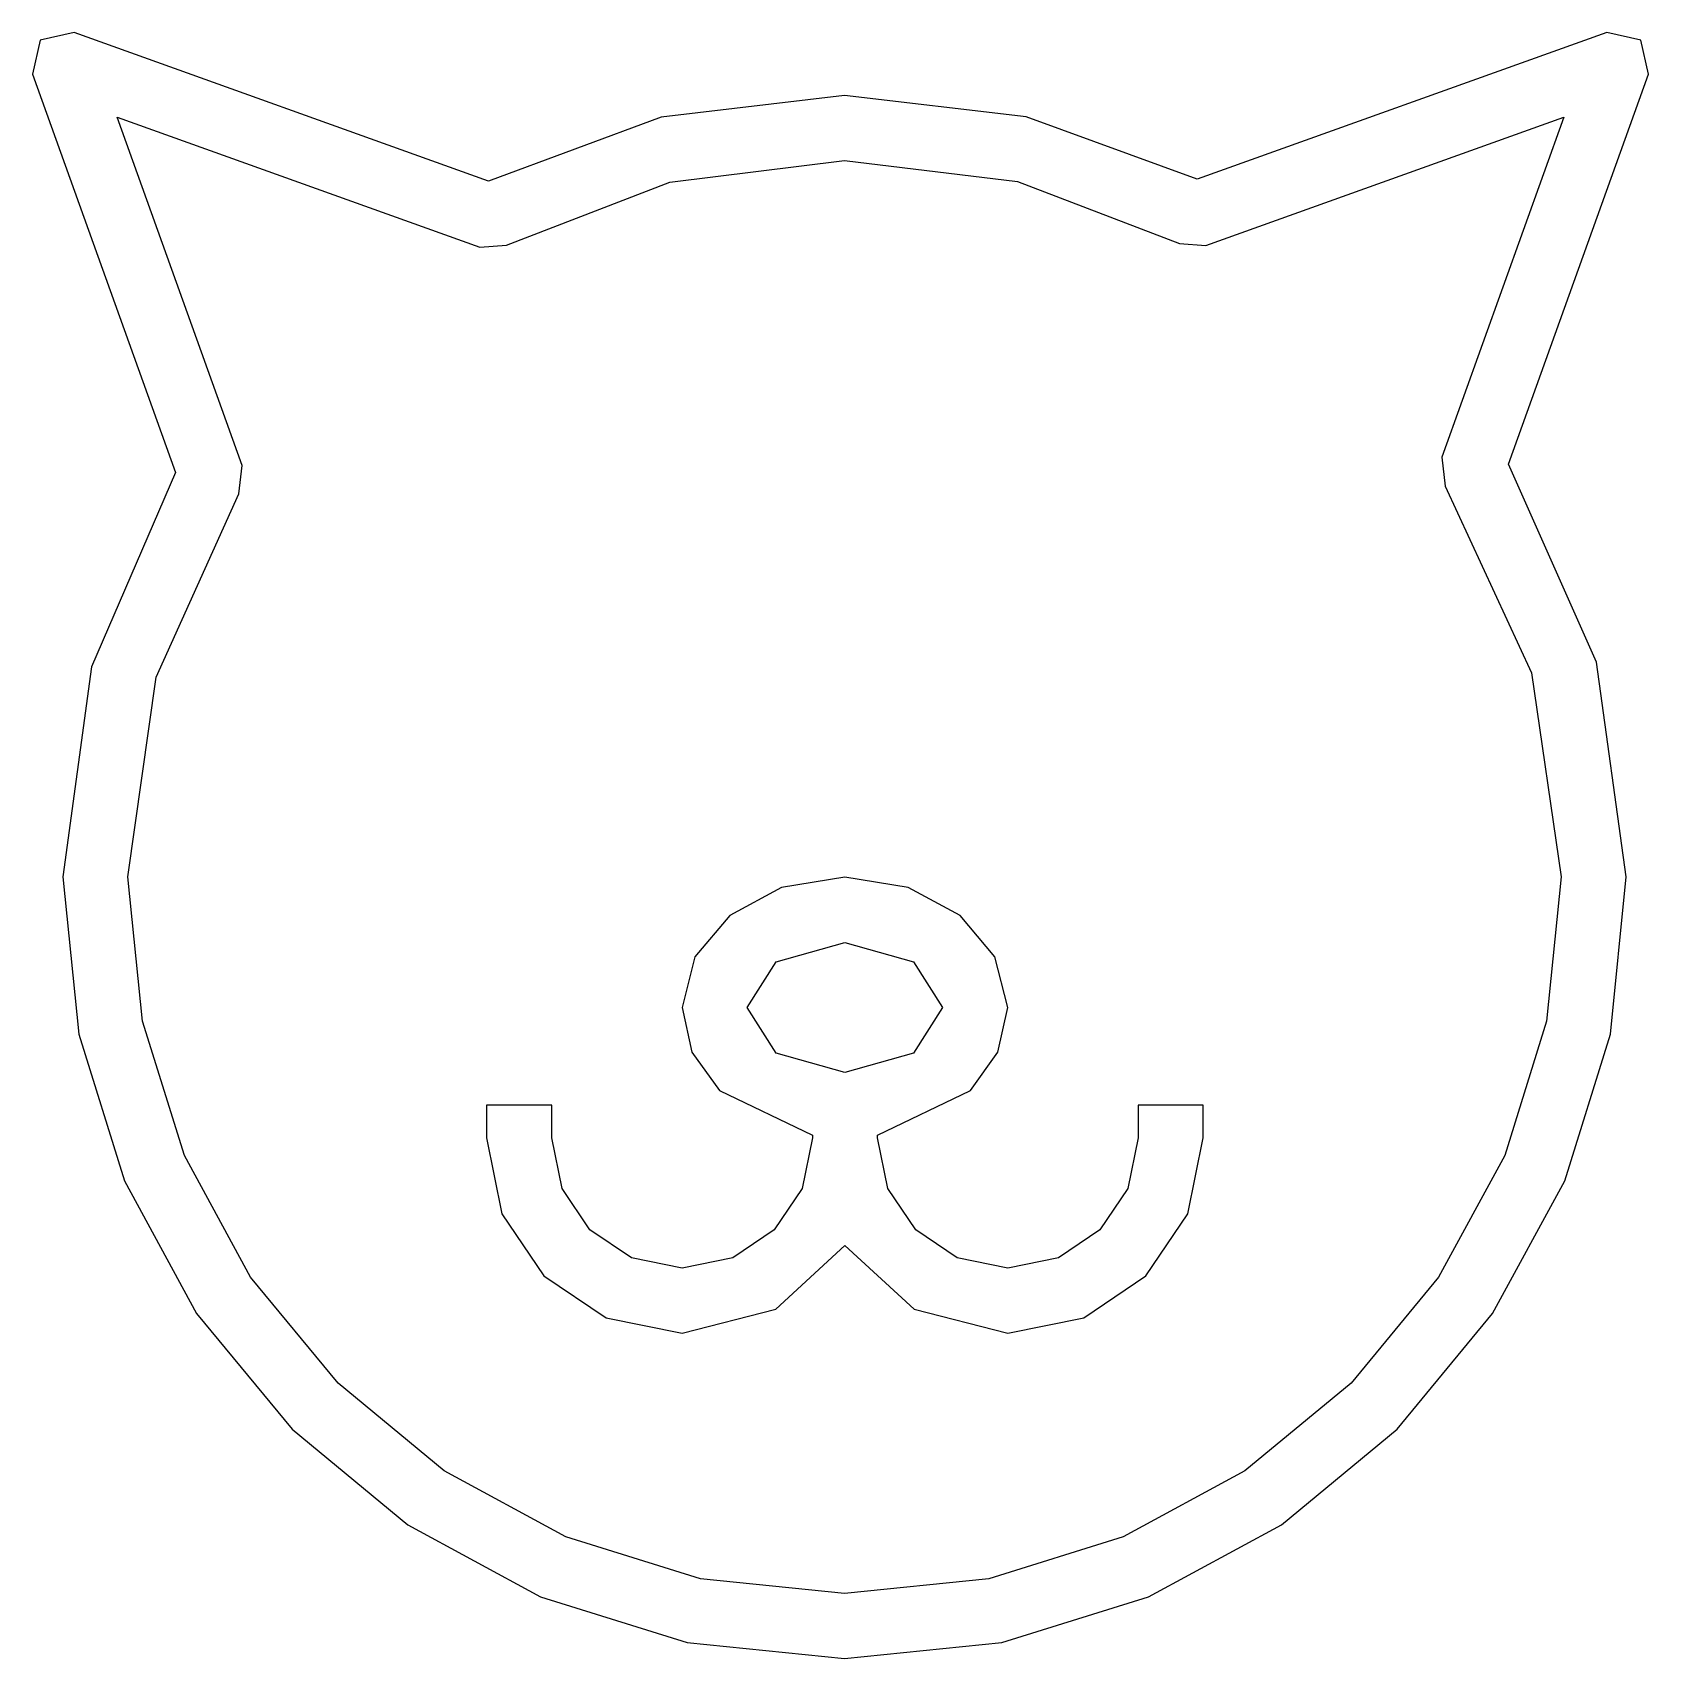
# Model space of a CAD drawing. Extents: x 0.1 to 14.1, y 0 to 14.1.
import ezdxf

# ---------------------------------------------------------------- set-up
doc = ezdxf.new("R2010")
doc.units = 0

msp = doc.modelspace()

# ---------------------------------------------------------------- linework, layer by layer
at = {"layer": 'Layer 1'}
for p, q in [((0.11939, 14.025628), (0.05334, 13.7307)), ((0.41403, 14.091668), (0.11939, 14.025628)), ((4.00389, 12.804738), (0.41403, 14.091668)), ((13.69366, 14.09164), (10.1453, 12.8197)), ((13.9883, 14.0256), (13.69366, 14.09164)), ((14.0547, 13.7307), (13.9883, 14.0256)), ((13.9883, 14.0256), (13.9883, 14.0256)), ((0.05334, 13.7307), (1.29145, 10.27715)), ((12.842519, 10.34965), (14.0547, 13.7307)), ((7.08942, 13.5467), (5.500406, 13.357858)), ((8.66245, 13.361738), (7.08942, 13.5467)), ((1.868863, 10.339446), (0.78627, 13.3584)), ((0.78627, 13.3584), (3.93022, 12.23149)), ((5.500406, 13.357858), (4.00389, 12.804738)), ((10.1453, 12.8197), (8.66245, 13.361738)), ((10.220101, 12.24673), (13.321721, 13.35868)), ((13.321721, 13.35868), (12.2645, 10.41)), ((5.576387, 12.79551), (7.08941, 12.982482)), ((7.08941, 12.982482), (8.587479, 12.79932)), ((4.15882, 12.248705), (5.576387, 12.79551)), ((8.587479, 12.79932), (9.99263, 12.263098)), ((9.99263, 12.263098), (10.220101, 12.24673)), ((3.93022, 12.23149), (4.15882, 12.248705)), ((1.841487, 10.093066), (1.868863, 10.339446)), ((12.2645, 10.41), (12.293851, 10.160516)), ((12.2645, 10.41), (12.2645, 10.41)), ((13.603035, 8.635999), (12.842519, 10.34965)), ((1.29145, 10.27715), (0.564268, 8.594866)), ((12.293851, 10.160516), (13.042446, 8.542148)), ((1.125207, 8.503661), (1.841487, 10.093066)), ((13.862749, 6.77333), (13.603035, 8.635999)), ((0.564268, 8.594866), (0.316089, 6.77333)), ((0.880521, 6.773286), (1.125207, 8.503661)), ((13.042446, 8.542148), (13.298281, 6.773286)), ((0.316089, 6.77333), (0.45394, 5.410038)), ((1.006887, 5.523542), (0.880521, 6.773286)), ((7.09224, 6.77051), (6.543499, 6.681672)), ((7.640981, 6.681672), (7.09224, 6.77051)), ((13.298281, 6.773286), (13.171916, 5.523539)), ((13.724886, 5.410035), (13.862749, 6.77333)), ((6.543499, 6.681672), (6.094903, 6.439534)), ((8.089577, 6.439533), (7.640981, 6.681672)), ((6.094903, 6.439534), (5.792198, 6.080662)), ((8.392282, 6.080661), (8.089577, 6.439533)), ((6.496818, 6.038565), (7.092236, 6.206064)), ((7.092236, 6.206064), (7.687654, 6.038565)), ((5.792198, 6.080662), (5.68113, 5.64162)), ((8.50335, 5.64162), (8.392282, 6.080661)), ((6.24557, 5.64162), (6.496818, 6.038565)), ((7.687654, 6.038565), (7.938902, 5.64162)), ((5.68113, 5.64162), (5.767071, 5.253538)), ((6.496818, 5.244674), (6.24557, 5.64162)), ((6.24557, 5.64162), (6.24557, 5.64162)), ((7.938902, 5.64162), (7.687654, 5.244675)), ((8.417409, 5.253537), (8.50335, 5.64162)), ((1.369211, 4.358805), (1.006887, 5.523542)), ((13.171916, 5.523539), (12.809592, 4.3588)), ((0.45394, 5.410038), (0.849197, 4.139446)), ((13.3296, 4.139442), (13.724886, 5.410035)), ((5.767071, 5.253538), (6.00438, 4.923506)), ((7.092236, 5.077176), (6.496818, 5.244674)), ((7.687654, 5.244675), (7.092236, 5.077176)), ((8.180099, 4.923504), (8.417409, 5.253537)), ((4.55224, 4.79496), (3.9878, 4.79496)), ((3.9878, 4.79496), (3.9878, 4.51273)), ((4.55224, 4.51273), (4.55224, 4.79496)), ((6.00438, 4.923506), (6.81002, 4.53559)), ((7.37446, 4.53559), (8.180099, 4.923504)), ((10.1967, 4.79496), (9.63224, 4.79496)), ((9.63224, 4.79496), (9.63224, 4.51273)), ((10.19668, 4.51273), (10.1967, 4.79496)), ((3.9878, 4.51273), (4.121057, 3.85417)), ((4.641078, 4.073688), (4.55224, 4.51273)), ((6.81002, 4.51273), (6.721182, 4.073689)), ((6.81002, 4.53559), (6.81002, 4.51273)), ((7.37446, 4.51273), (7.37446, 4.53559)), ((7.463298, 4.073688), (7.37446, 4.51273)), ((9.63224, 4.51273), (9.543402, 4.073689)), ((9.63224, 4.51273), (9.63224, 4.51273)), ((10.063423, 3.85417), (10.19668, 4.51273)), ((1.942335, 3.304233), (1.369211, 4.358805)), ((12.809592, 4.3588), (12.236468, 3.304228)), ((0.849197, 4.139446), (1.474417, 2.989007)), ((12.704345, 2.989002), (13.3296, 4.139442)), ((4.883216, 3.714816), (4.641078, 4.073688)), ((6.721182, 4.073689), (6.479044, 3.714817)), ((7.705436, 3.714816), (7.463298, 4.073688)), ((9.543402, 4.073689), (9.301264, 3.714817)), ((4.121057, 3.85417), (4.484263, 3.315863)), ((9.700217, 3.315863), (10.063423, 3.85417)), ((5.242088, 3.472678), (4.883216, 3.714816)), ((6.479044, 3.714817), (6.120172, 3.472678)), ((8.064308, 3.472678), (7.705436, 3.714816)), ((9.301264, 3.714817), (8.942392, 3.472678)), ((6.493577, 3.027645), (7.09224, 3.578577)), ((7.09224, 3.578577), (7.690903, 3.027539)), ((5.68113, 3.38384), (5.242088, 3.472678)), ((6.120172, 3.472678), (5.68113, 3.38384)), ((8.50335, 3.38384), (8.064308, 3.472678)), ((8.942392, 3.472678), (8.50335, 3.38384)), ((2.7011, 2.384985), (1.942335, 3.304233)), ((4.484263, 3.315863), (5.02257, 2.952657)), ((9.16191, 2.952657), (9.700217, 3.315863)), ((12.236468, 3.304228), (11.477702, 2.384981)), ((1.474417, 2.989007), (2.302155, 1.986175)), ((5.68113, 2.8194), (6.493577, 3.027645)), ((7.690903, 3.027539), (8.50335, 2.8194)), ((11.876574, 1.986171), (12.704345, 2.989002)), ((5.02257, 2.952657), (5.68113, 2.8194)), ((8.50335, 2.8194), (9.16191, 2.952657)), ((3.620348, 1.626219), (2.7011, 2.384985)), ((11.477702, 2.384981), (10.558454, 1.626217)), ((2.302155, 1.986175), (3.304968, 1.158404)), ((10.873742, 1.158402), (11.876574, 1.986171)), ((4.67492, 1.053096), (3.620348, 1.626219)), ((10.558454, 1.626217), (9.503883, 1.053094)), ((3.304968, 1.158404), (4.455413, 0.533149)), ((9.723303, 0.533148), (10.873742, 1.158402)), ((5.839657, 0.690771), (4.67492, 1.053096)), ((9.503883, 1.053094), (8.339145, 0.690771)), ((7.089401, 0.564406), (5.839657, 0.690771)), ((8.339145, 0.690771), (7.089401, 0.564406)), ((4.455413, 0.533149), (5.726044, 0.137863)), ((8.452711, 0.137863), (9.723303, 0.533148)), ((5.726044, 0.137863), (7.089419, 0)), ((7.089419, 0), (8.452711, 0.137863))]:
    msp.add_line(p, q, dxfattribs=at)

doc.saveas('drawing.dxf')
